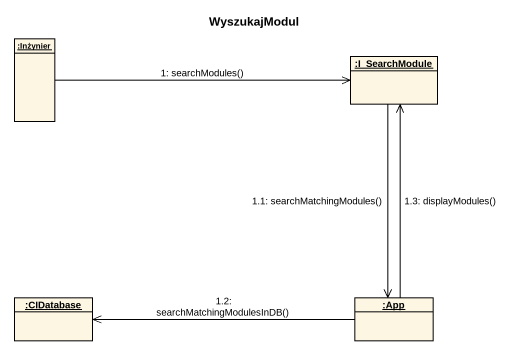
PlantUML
@startuml
title WyszukajModul
hide circle
hide empty members
object ":Inżynier" as Inżynier
object ":I_SearchModule" as I_SearchModule
object ":CIDatabase" as CIDatabase
object ":App" as App
Inżynier -right-> I_SearchModule : 1: searchModules()
I_SearchModule --> App : 1.1: searchMatchingModules()
App -left-> CIDatabase : 1.2: searchMatchingModulesInDB()
App -up-> I_SearchModule : 1.3: displayModules()
@enduml
